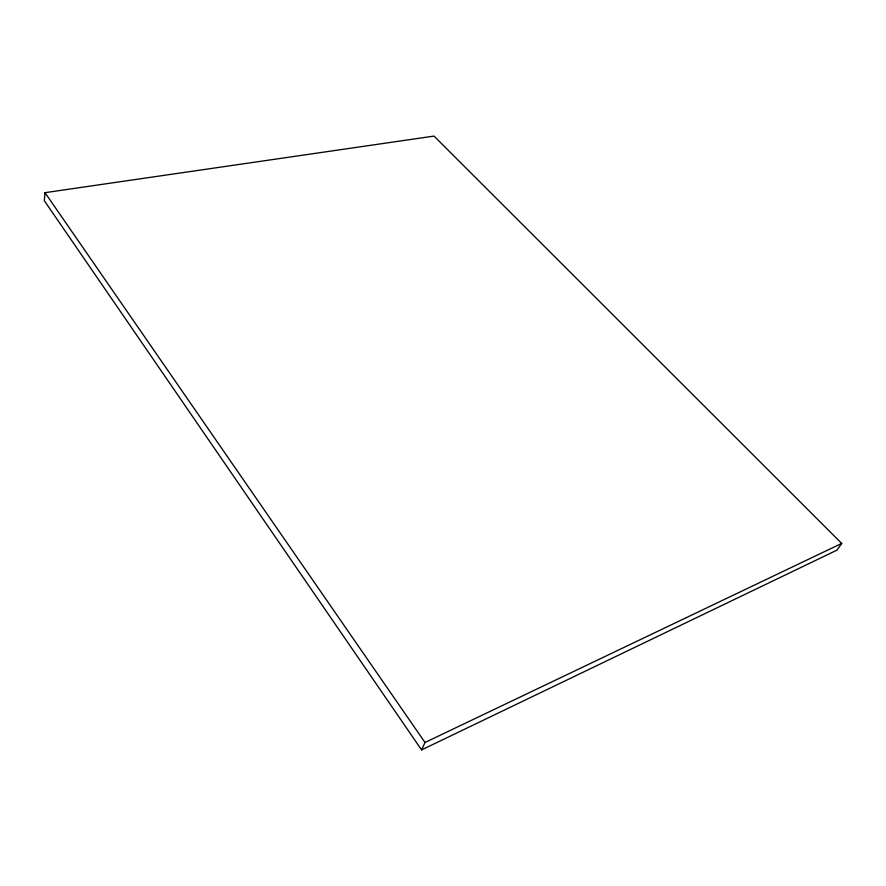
<?xml version="1.0" encoding="UTF-8"?>
<svg xmlns="http://www.w3.org/2000/svg" width="886" height="886" viewBox="0 0 886 886"><rect width="100%" height="100%" fill="white"/><g stroke="black" fill="none" stroke-linecap="round" stroke-linejoin="round"><path stroke-width="1.33" d="M44.987 192.672L44.3 200.657L421.57 749.91L836.949 550.151L841.7 543.406L434.029 136.09L44.987 192.672L425.003 742.49L421.57 749.91M425.003 742.49L841.7 543.406"/></g></svg>
